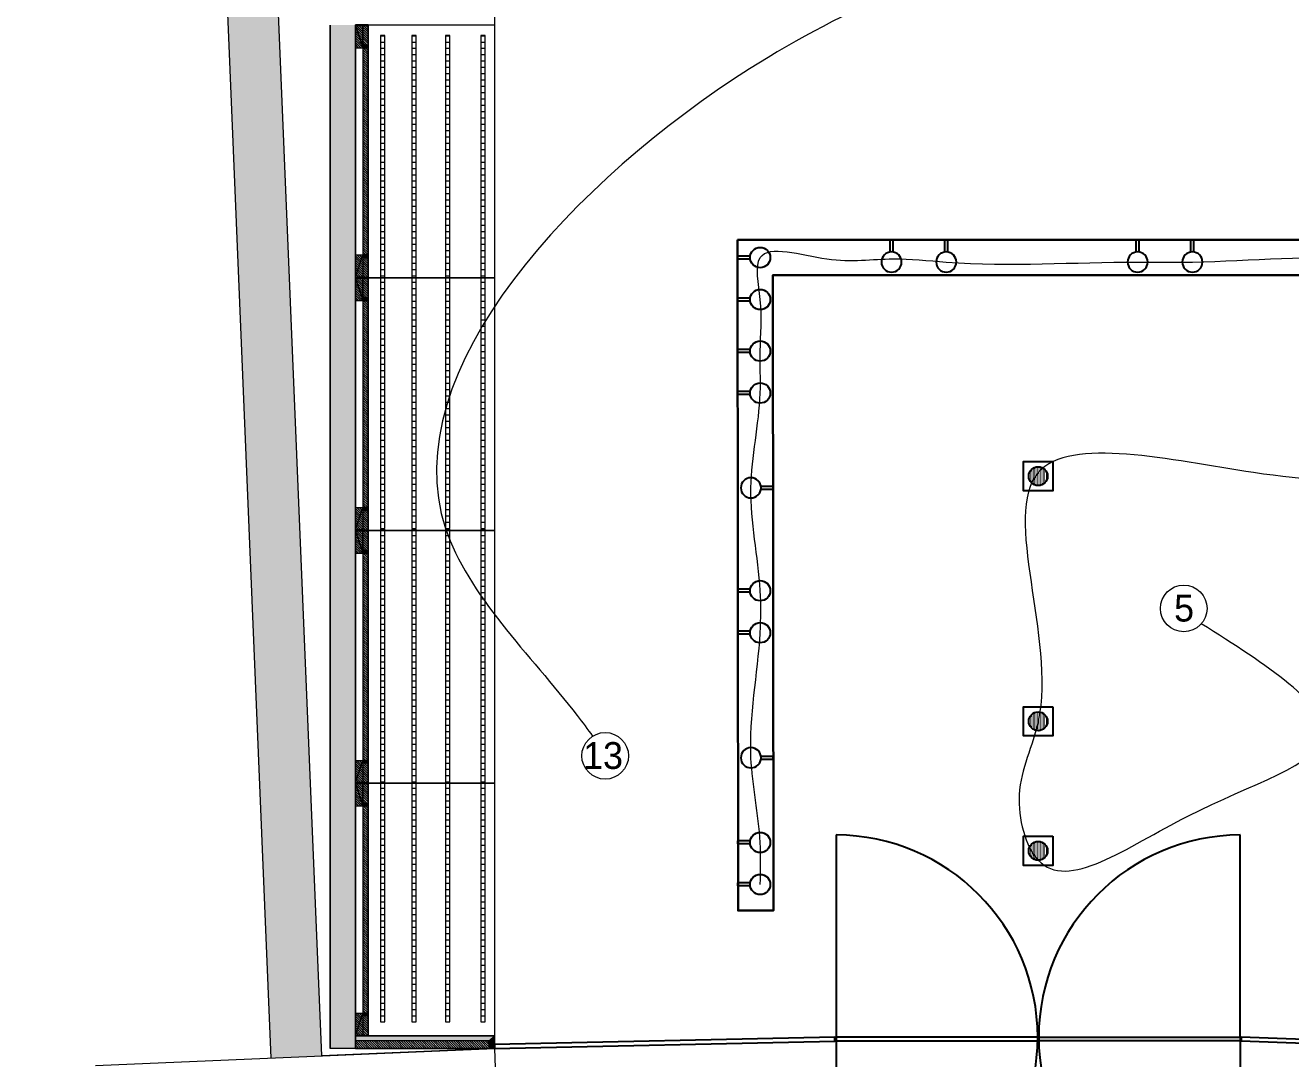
# Model space of a CAD drawing. Header units: millimetres. Extents: x 346472 to 732256, y -34068 to -15883.
# Drawn here: x 556788 to 561796, y -27892 to -23803 of the extents above; entities that cross this region are included whole.
import ezdxf

# ---------------------------------------------------------------- set-up
doc = ezdxf.new("R2010")
doc.units = ezdxf.units.MM
doc.header["$LTSCALE"] = 7
doc.linetypes.add('TRATTEGGIATA2', pattern=[9.525, 6.35, -3.175])
doc.layers.get('0').update_dxf_attribs({"lineweight": 0})
for name, color, linetype in [('1建筑平面', 7, 'Continuous'), ('LD_light', 253, 'Continuous'), ('mdf panels', 7, 'Continuous'), ('WALL', 7, 'Continuous'), ('walls', 7, 'Continuous')]:
    doc.layers.add(name, color=color, linetype=linetype)
for name, color, linetype, lineweight in [('black lacquared metal', 1, 'Continuous', 9), ('EA7 furniture', 7, 'Continuous', 5), ('LIGHTING LAY OUT', 1, 'Continuous', 18), ('materials', 1, 'Continuous', 40), ('QUOTE', 251, 'Continuous', 5), ('连线', 3, 'Continuous', 0)]:
    doc.layers.add(name, color=color, linetype=linetype, lineweight=lineweight)
doc.styles.get("Standard").update_dxf_attribs({"font": 'STKaiti.ttf'})

# ---------------------------------------------------------------- blocks, each defined once
blk = doc.blocks.new('VIVO-M_F')
at = {"layer": 'LD_light', "color": 1}
for p, q in [((10141.08, -318.12), (10141.08, -312.06)), ((10141.08, -312.06), (10142.58, -312.06)), ((10142.58, -318.12), (10142.58, -312.06))]:
    blk.add_line(p, q, dxfattribs=at)
blk.add_circle((10141.83, -323.06), 5, dxfattribs=at)
blk = doc.blocks.new('Single Rec_1')
at = {"layer": 'LD_light'}
h = blk.add_hatch(dxfattribs=at)
h.set_pattern_fill('DOTS', color=1, scale=10, style=0)
h.set_pattern_definition([(0, (-51.6286, 0), (0.3125, 0.625), [0, -0.625])])
h.paths.add_polyline_path([(10111.94, -501.53, 1), (10103.73, -501.53, 1)])
at = {"layer": 'LD_light', "color": 1}
blk.add_lwpolyline([(10101.49, -495.18), (10114.19, -495.18), (10114.19, -507.88), (10101.49, -507.88)], close=True, dxfattribs=at)
blk.add_circle((10107.84, -501.53), 4.11, dxfattribs=at)

msp = doc.modelspace()

# ---------------------------------------------------------------- hatches: boundary and pattern name
at = {"lineweight": 5, "ltscale": 100}
h = msp.add_hatch(color=0, dxfattribs=at)
h.dxf.hatch_style = 1
h.paths.add_polyline_path([(558094.8, -23891.8), (558094.8, -23803.8), (558124.8, -23891.8)], flags=17)
h.paths.add_polyline_path([(558094.8, -23803.8), (558124.8, -23803.8), (558124.8, -23891.8)])
h.paths.add_polyline_path([(558124.8, -23881.8), (558124.8, -23803.8), (558144.8, -23803.8), (558144.8, -23881.8)])
h.paths.add_polyline_path([(558124.8, -24799.8), (558124.8, -23891.8), (558144.8, -23891.8), (558144.8, -24799.8)])
h.paths.add_polyline_path([(558094.8, -24799.8), (558094.8, -24711.8), (558124.8, -24711.8)], flags=17)
h.paths.add_polyline_path([(558094.8, -24799.8), (558124.8, -24711.8), (558124.8, -24799.8)])
h = msp.add_hatch(color=0, dxfattribs=at)
h.dxf.hatch_style = 1
h.paths.add_polyline_path([(558094.8, -24891.8), (558094.8, -24803.8), (558124.8, -24891.8)], flags=17)
h.paths.add_polyline_path([(558094.8, -24803.8), (558124.8, -24803.8), (558124.8, -24891.8)])
h.paths.add_polyline_path([(558124.8, -24881.8), (558124.8, -24803.8), (558144.8, -24803.8), (558144.8, -24881.8)])
h.paths.add_polyline_path([(558124.8, -25799.8), (558124.8, -24891.8), (558144.8, -24891.8), (558144.8, -25799.8)])
h.paths.add_polyline_path([(558094.8, -25799.8), (558094.8, -25711.8), (558124.8, -25711.8)], flags=17)
h.paths.add_polyline_path([(558094.8, -25799.8), (558124.8, -25711.8), (558124.8, -25799.8)])
h = msp.add_hatch(color=0, dxfattribs=at)
h.dxf.hatch_style = 1
h.paths.add_polyline_path([(558094.8, -25891.8), (558094.8, -25803.8), (558124.8, -25891.8)], flags=17)
h.paths.add_polyline_path([(558094.8, -25803.8), (558124.8, -25803.8), (558124.8, -25891.8)])
h.paths.add_polyline_path([(558124.8, -25881.8), (558124.8, -25803.8), (558144.8, -25803.8), (558144.8, -25881.8)])
h.paths.add_polyline_path([(558124.8, -26799.8), (558124.8, -25891.8), (558144.8, -25891.8), (558144.8, -26799.8)])
h.paths.add_polyline_path([(558094.8, -26799.8), (558094.8, -26711.8), (558124.8, -26711.8)], flags=17)
h.paths.add_polyline_path([(558094.8, -26799.8), (558124.8, -26711.8), (558124.8, -26799.8)])
h = msp.add_hatch(color=0, dxfattribs=at)
h.dxf.hatch_style = 1
h.paths.add_polyline_path([(558094.8, -26891.8), (558094.8, -26803.8), (558124.8, -26891.8)], flags=17)
h.paths.add_polyline_path([(558094.8, -26803.8), (558124.8, -26803.8), (558124.8, -26891.8)])
h.paths.add_polyline_path([(558124.8, -26881.8), (558124.8, -26803.8), (558144.8, -26803.8), (558144.8, -26881.8)])
h.paths.add_polyline_path([(558124.8, -27799.8), (558124.8, -26891.8), (558144.8, -26891.8), (558144.8, -27799.8)])
h.paths.add_polyline_path([(558094.8, -27799.8), (558094.8, -27711.8), (558124.8, -27711.8)], flags=17)
h.paths.add_polyline_path([(558094.8, -27799.8), (558124.8, -27711.8), (558124.8, -27799.8)])
at = {"layer": 'LIGHTING LAY OUT'}
h = msp.add_hatch(dxfattribs=at)
h.set_pattern_fill('ACAD_ISO08W100', color=1, scale=5)
h.set_pattern_definition([(360, (550169.367, 167630.806), (1e-14, 25), [120, -15, 30, -15])])
h.paths.add_polyline_path([(558194.4, -23843.3), (558194.4, -25793.9), (558211.9, -25793.9), (558211.9, -23843.3)])
h = msp.add_hatch(dxfattribs=at)
h.set_pattern_fill('ACAD_ISO08W100', color=1, scale=5)
h.set_pattern_definition([(360, (550293.14, 167630.806), (1e-14, 25), [120, -15, 30, -15])])
h.paths.add_polyline_path([(558318.2, -23843.3), (558318.2, -25793.9), (558335.7, -25793.9), (558335.7, -23843.3)])
h = msp.add_hatch(dxfattribs=at)
h.set_pattern_fill('ACAD_ISO08W100', color=1, scale=5)
h.set_pattern_definition([(360, (550426.557, 167630.806), (1e-14, 25), [120, -15, 30, -15])])
h.paths.add_polyline_path([(558451.6, -23843.3), (558451.6, -25793.9), (558469.1, -25793.9), (558469.1, -23843.3)])
h = msp.add_hatch(dxfattribs=at)
h.set_pattern_fill('ACAD_ISO08W100', color=1, scale=5)
h.set_pattern_definition([(360, (550566.13, 167630.806), (1e-14, 25), [120, -15, 30, -15])])
h.paths.add_polyline_path([(558591.2, -23843.3), (558591.2, -25793.9), (558608.7, -25793.9), (558608.7, -23843.3)])
h = msp.add_hatch(dxfattribs=at)
h.set_pattern_fill('ACAD_ISO08W100', color=1, scale=5)
h.set_pattern_definition([(360, (550169.366, 165677.802), (1e-14, 25), [120, -15, 30, -15])])
h.paths.add_polyline_path([(558194.4, -25796.3), (558194.4, -27746.9), (558211.9, -27746.9), (558211.9, -25796.3)])
h = msp.add_hatch(dxfattribs=at)
h.set_pattern_fill('ACAD_ISO08W100', color=1, scale=5)
h.set_pattern_definition([(360, (550293.138, 165677.802), (1e-14, 25), [120, -15, 30, -15])])
h.paths.add_polyline_path([(558318.2, -25796.3), (558318.2, -27746.9), (558335.7, -27746.9), (558335.7, -25796.3)])
h = msp.add_hatch(dxfattribs=at)
h.set_pattern_fill('ACAD_ISO08W100', color=1, scale=5)
h.set_pattern_definition([(360, (550426.555, 165677.802), (1e-14, 25), [120, -15, 30, -15])])
h.paths.add_polyline_path([(558451.6, -25796.3), (558451.6, -27746.9), (558469.1, -27746.9), (558469.1, -25796.3)])
h = msp.add_hatch(dxfattribs=at)
h.set_pattern_fill('ACAD_ISO08W100', color=1, scale=5)
h.set_pattern_definition([(360, (550566.129, 165677.802), (1e-14, 25), [120, -15, 30, -15])])
h.paths.add_polyline_path([(558591.2, -25796.3), (558591.2, -27746.9), (558608.7, -27746.9), (558608.7, -25796.3)])
at = {"layer": 'mdf panels', "lineweight": 5}
h = msp.add_hatch(dxfattribs=at)
h.set_pattern_fill('ANSI31', color=0, scale=2, angle=90)
h.set_pattern_definition([(135, (572829.5636, -113662.315), (-4.49012806, -4.49012806), [])])
h.paths.add_polyline_path([(558124.8, -24721.8), (558124.8, -24799.8), (558144.8, -24799.8), (558144.8, -24721.8)])
h.paths.add_polyline_path([(558094.8, -24711.8), (558094.8, -24799.8), (558124.8, -24711.8)], flags=17)
h.paths.add_polyline_path([(558094.8, -24799.8), (558124.8, -24799.8), (558124.8, -24721.8), (558124.8, -24711.8)], flags=17)
h.paths.add_polyline_path([(558094.8, -23803.8), (558094.8, -23891.8), (558124.8, -23803.8)], flags=17)
h.paths.add_polyline_path([(558094.8, -23891.8), (558124.8, -23891.8), (558124.8, -23803.8)], flags=17)
h.paths.add_polyline_path([(558144.8, -23891.8), (558124.8, -23891.8), (558124.8, -24711.8), (558144.8, -24711.8)])
h.paths.add_polyline_path([(558124.8, -23881.8), (558144.8, -23881.8), (558144.8, -23803.8), (558124.8, -23803.8)])
h = msp.add_hatch(dxfattribs=at)
h.set_pattern_fill('ANSI31', color=0, scale=2, angle=90)
h.set_pattern_definition([(135, (572829.5636, -114662.315), (-4.49012806, -4.49012806), [])])
h.paths.add_polyline_path([(558124.8, -25721.8), (558124.8, -25799.8), (558144.8, -25799.8), (558144.8, -25721.8)])
h.paths.add_polyline_path([(558094.8, -25711.8), (558094.8, -25799.8), (558124.8, -25711.8)], flags=17)
h.paths.add_polyline_path([(558094.8, -25799.8), (558124.8, -25799.8), (558124.8, -25721.8), (558124.8, -25711.8)], flags=17)
h.paths.add_polyline_path([(558094.8, -24803.8), (558094.8, -24891.8), (558124.8, -24803.8)], flags=17)
h.paths.add_polyline_path([(558094.8, -24891.8), (558124.8, -24891.8), (558124.8, -24803.8)], flags=17)
h.paths.add_polyline_path([(558144.8, -24891.8), (558124.8, -24891.8), (558124.8, -25711.8), (558144.8, -25711.8)])
h.paths.add_polyline_path([(558124.8, -24881.8), (558144.8, -24881.8), (558144.8, -24803.8), (558124.8, -24803.8)])
h = msp.add_hatch(dxfattribs=at)
h.set_pattern_fill('ANSI31', color=0, scale=2, angle=90)
h.set_pattern_definition([(135, (572829.5636, -115662.315), (-4.49012806, -4.49012806), [])])
h.paths.add_polyline_path([(558124.8, -26721.8), (558124.8, -26799.8), (558144.8, -26799.8), (558144.8, -26721.8)])
h.paths.add_polyline_path([(558094.8, -26711.8), (558094.8, -26799.8), (558124.8, -26711.8)], flags=17)
h.paths.add_polyline_path([(558094.8, -26799.8), (558124.8, -26799.8), (558124.8, -26721.8), (558124.8, -26711.8)], flags=17)
h.paths.add_polyline_path([(558094.8, -25803.8), (558094.8, -25891.8), (558124.8, -25803.8)], flags=17)
h.paths.add_polyline_path([(558094.8, -25891.8), (558124.8, -25891.8), (558124.8, -25803.8)], flags=17)
h.paths.add_polyline_path([(558144.8, -25891.8), (558124.8, -25891.8), (558124.8, -26711.8), (558144.8, -26711.8)])
h.paths.add_polyline_path([(558124.8, -25881.8), (558144.8, -25881.8), (558144.8, -25803.8), (558124.8, -25803.8)])
h = msp.add_hatch(dxfattribs=at)
h.set_pattern_fill('ANSI31', color=0, scale=2, angle=90)
h.set_pattern_definition([(135, (572829.5636, -116662.315), (-4.49012806, -4.49012806), [])])
h.paths.add_polyline_path([(558124.8, -27721.8), (558124.8, -27799.8), (558144.8, -27799.8), (558144.8, -27721.8)])
h.paths.add_polyline_path([(558094.8, -27711.8), (558094.8, -27799.8), (558124.8, -27711.8)], flags=17)
h.paths.add_polyline_path([(558094.8, -27799.8), (558124.8, -27799.8), (558124.8, -27721.8), (558124.8, -27711.8)], flags=17)
h.paths.add_polyline_path([(558094.8, -26803.8), (558094.8, -26891.8), (558124.8, -26803.8)], flags=17)
h.paths.add_polyline_path([(558094.8, -26891.8), (558124.8, -26891.8), (558124.8, -26803.8)], flags=17)
h.paths.add_polyline_path([(558144.8, -26891.8), (558124.8, -26891.8), (558124.8, -27711.8), (558144.8, -27711.8)])
h.paths.add_polyline_path([(558124.8, -26881.8), (558144.8, -26881.8), (558144.8, -26803.8), (558124.8, -26803.8)])
at = {"layer": 'WALL', "lineweight": 5}
h = msp.add_hatch(color=0, dxfattribs=at)
h.dxf.hatch_style = 1
h.paths.add_polyline_path([(558624.8, -27821.8), (558644.8, -27801.8), (558094.8, -27801.8), (558094.8, -27821.8)])
h = msp.add_hatch(color=0, dxfattribs=at)
h.dxf.hatch_style = 1
h.paths.add_polyline_path([(558644.8, -27851.8), (558644.8, -27801.8), (558624.8, -27821.8), (558624.8, -27851.8)])
at = {"layer": 'walls', "lineweight": 5}
h = msp.add_hatch(color=0, dxfattribs=at)
h.dxf.hatch_style = 1
h.paths.add_polyline_path([(557066, -18524.4), (556788.5, -18626.5), (557469.9, -20895.5), (557760.7, -27889.8), (557960.5, -27881.2), (557669.7, -20887.2), (562797.1, -22142.1), (562797.1, -21936.2), (557717.3, -20693)])
h.paths.add_polyline_path([(562797.1, -21936.2), (562797.1, -22142.1), (569689.9, -23829.2), (569552.9, -24389), (569534.2, -24465.4), (569631.4, -24489.1), (569728.5, -24512.9), (569931.7, -23682.4)])
h.paths.add_polyline_path([(569484.8, -25508.5), (569521.7, -25358), (569327.4, -25310.4), (569243, -25655.3), (571632.5, -26240.1), (571101.1, -28411.3), (571308.6, -28411.3), (571878.6, -26099.6)])
h.paths.add_polyline_path([(571308.6, -28411.3), (571101.1, -28411.3), (571060.6, -28576.7), (571255.7, -28625.8)])
h.paths.add_polyline_path([(571061.3, -28576.9), (571039, -28665), (571015.5, -28761.2), (571014.4, -28765.5), (572417.9, -29114.1), (572468.4, -28931)])
h = msp.add_hatch(color=0, dxfattribs=at)
h.dxf.hatch_style = 1
h.paths.add_polyline_path([(558094.8, -23802.3), (557994.8, -23802.3), (557994.8, -27851.8), (558094.8, -27851.8)])

# ---------------------------------------------------------------- linework, layer by layer
at = {"color": 0, "linetype": 'Continuous', "lineweight": 5}
for p, q in [((558094.8, -27801.8), (558644.8, -27801.8)), ((558094.8, -27851.8), (558094.8, -27801.8)), ((558644.8, -27801.8), (558644.8, -27851.8)), ((558644.8, -27851.8), (558094.8, -27851.8))]:
    msp.add_line(p, q, dxfattribs=at)
at = {"layer": '1建筑平面', "color": 0, "lineweight": 5, "extrusion": (0.001481, 7.72385e-05, 0.999999)}
for p, q in [((557066.3, -27919.5, 2.3), (558644.8, -27851.8)), ((558644.8, -27851.8), (558673.1, -28511.2, 0))]:
    msp.add_line(p, q, dxfattribs=at)
at = {"layer": 'black lacquared metal', "color": 0, "lineweight": 5}
for points in [[(558094.8, -24801.8), (558094.8, -23801.8), (558644.8, -23801.8), (558644.8, -24801.8)], [(558094.8, -23801.8), (558094.8, -23803.8), (558144.8, -23803.8), (558144.8, -23801.8)], [(558094.8, -24801.8), (558094.8, -24799.8), (558144.8, -24799.8), (558144.8, -24801.8)], [(558094.8, -25801.8), (558094.8, -24801.8), (558644.8, -24801.8), (558644.8, -25801.8)], [(558094.8, -24801.8), (558094.8, -24803.8), (558144.8, -24803.8), (558144.8, -24801.8)], [(558094.8, -25801.8), (558094.8, -25799.8), (558144.8, -25799.8), (558144.8, -25801.8)], [(558094.8, -26801.8), (558094.8, -25801.8), (558644.8, -25801.8), (558644.8, -26801.8)], [(558094.8, -25801.8), (558094.8, -25803.8), (558144.8, -25803.8), (558144.8, -25801.8)], [(558094.8, -26801.8), (558094.8, -26799.8), (558144.8, -26799.8), (558144.8, -26801.8)], [(558094.8, -27801.8), (558094.8, -26801.8), (558644.8, -26801.8), (558644.8, -27801.8)], [(558094.8, -26801.8), (558094.8, -26803.8), (558144.8, -26803.8), (558144.8, -26801.8)], [(558094.8, -27801.8), (558094.8, -27799.8), (558144.8, -27799.8), (558144.8, -27801.8)]]:
    msp.add_lwpolyline(points, close=True, dxfattribs=at)
at = {"layer": 'black lacquared metal', "color": 0, "linetype": 'TRATTEGGIATA2', "lineweight": 5}
for points in [[(558094.8, -24801.8), (558094.8, -23801.8), (558144.8, -23801.8), (558144.8, -24801.8)], [(558094.8, -24801.8), (558094.8, -23801.8), (558144.8, -23801.8), (558144.8, -24801.8)], [(558094.8, -25801.8), (558094.8, -24801.8), (558144.8, -24801.8), (558144.8, -25801.8)], [(558094.8, -25801.8), (558094.8, -24801.8), (558144.8, -24801.8), (558144.8, -25801.8)], [(558094.8, -26801.8), (558094.8, -25801.8), (558144.8, -25801.8), (558144.8, -26801.8)], [(558094.8, -26801.8), (558094.8, -25801.8), (558144.8, -25801.8), (558144.8, -26801.8)], [(558094.8, -27801.8), (558094.8, -26801.8), (558144.8, -26801.8), (558144.8, -27801.8)], [(558094.8, -27801.8), (558094.8, -26801.8), (558144.8, -26801.8), (558144.8, -27801.8)]]:
    msp.add_lwpolyline(points, close=True, dxfattribs=at)
at = {"layer": 'EA7 furniture', "color": 0, "lineweight": 5}
for p, q in [((558644.8, -27801.8), (558094.8, -27801.8)), ((558094.8, -27801.8), (558094.8, -27851.8)), ((558644.8, -27801.8), (558094.8, -27801.8)), ((558094.8, -27801.8), (558094.8, -27851.8)), ((558644.8, -27801.8), (558094.8, -27801.8)), ((558094.8, -27801.8), (558094.8, -27851.8)), ((558644.8, -27851.8), (558644.8, -27801.8)), ((558644.8, -27851.8), (558644.8, -27801.8)), ((558644.8, -27851.8), (558644.8, -27801.8)), ((558094.8, -27851.8), (558644.8, -27851.8)), ((558094.8, -27851.8), (558644.8, -27851.8))]:
    msp.add_line(p, q, dxfattribs=at)
at = {"layer": 'EA7 furniture', "color": 0, "linetype": 'Continuous', "lineweight": 5}
for p, q in [((558117.8, -27851.8), (558094.8, -27828.8)), ((558108.8, -27851.8), (558094.8, -27837.8)), ((558126.8, -27851.8), (558096.8, -27821.8)), ((558135.8, -27851.8), (558105.8, -27821.8)), ((558144.8, -27851.8), (558114.8, -27821.8)), ((558153.7, -27851.8), (558123.7, -27821.8)), ((558162.7, -27851.8), (558132.7, -27821.8)), ((558171.7, -27851.8), (558141.7, -27821.8)), ((558180.7, -27851.8), (558150.7, -27821.8)), ((558189.7, -27851.8), (558159.7, -27821.8)), ((558198.6, -27851.8), (558168.6, -27821.8)), ((558207.6, -27851.8), (558177.6, -27821.8)), ((558216.6, -27851.8), (558186.6, -27821.8)), ((558225.6, -27851.8), (558195.6, -27821.8)), ((558234.6, -27851.8), (558204.6, -27821.8)), ((558243.5, -27851.8), (558213.5, -27821.8)), ((558252.5, -27851.8), (558222.5, -27821.8)), ((558261.5, -27851.8), (558231.5, -27821.8)), ((558270.5, -27851.8), (558240.5, -27821.8)), ((558279.5, -27851.8), (558249.5, -27821.8)), ((558288.4, -27851.8), (558258.4, -27821.8)), ((558297.4, -27851.8), (558267.4, -27821.8)), ((558306.4, -27851.8), (558276.4, -27821.8)), ((558315.4, -27851.8), (558285.4, -27821.8)), ((558324.4, -27851.8), (558294.4, -27821.8)), ((558333.3, -27851.8), (558303.3, -27821.8)), ((558342.3, -27851.8), (558312.3, -27821.8)), ((558351.3, -27851.8), (558321.3, -27821.8)), ((558360.3, -27851.8), (558330.3, -27821.8)), ((558369.3, -27851.8), (558339.3, -27821.8)), ((558378.2, -27851.8), (558348.2, -27821.8)), ((558387.2, -27851.8), (558357.2, -27821.8)), ((558396.2, -27851.8), (558366.2, -27821.8)), ((558405.2, -27851.8), (558375.2, -27821.8)), ((558414.2, -27851.8), (558384.2, -27821.8)), ((558423.1, -27851.8), (558393.1, -27821.8)), ((558432.1, -27851.8), (558402.1, -27821.8)), ((558441.1, -27851.8), (558411.1, -27821.8)), ((558450.1, -27851.8), (558420.1, -27821.8)), ((558459.1, -27851.8), (558429.1, -27821.8)), ((558468, -27851.8), (558438, -27821.8)), ((558477, -27851.8), (558447, -27821.8)), ((558486, -27851.8), (558456, -27821.8)), ((558495, -27851.8), (558465, -27821.8)), ((558504, -27851.8), (558474, -27821.8)), ((558512.9, -27851.8), (558482.9, -27821.8)), ((558521.9, -27851.8), (558491.9, -27821.8)), ((558530.9, -27851.8), (558500.9, -27821.8)), ((558539.9, -27851.8), (558509.9, -27821.8)), ((558548.9, -27851.8), (558518.9, -27821.8)), ((558557.8, -27851.8), (558527.8, -27821.8)), ((558566.8, -27851.8), (558536.8, -27821.8)), ((558575.8, -27851.8), (558545.8, -27821.8)), ((558584.8, -27851.8), (558554.8, -27821.8)), ((558593.8, -27851.8), (558563.8, -27821.8)), ((558602.8, -27851.8), (558572.8, -27821.8)), ((558611.7, -27851.8), (558581.7, -27821.8)), ((558620.7, -27851.8), (558590.7, -27821.8)), ((558624.8, -27847), (558599.7, -27821.8)), ((558624.8, -27838), (558608.7, -27821.8)), ((558624.8, -27829), (558617.7, -27821.8)), ((558099.9, -27851.8), (558094.8, -27846.8))]:
    msp.add_line(p, q, dxfattribs=at)
at = {"layer": 'LIGHTING LAY OUT'}
for points in [[(558194.4, -23843.3), (558194.4, -25793.9), (558211.9, -25793.9), (558211.9, -23843.3)], [(558318.2, -23843.3), (558318.2, -25793.9), (558335.7, -25793.9), (558335.7, -23843.3)], [(558451.6, -23843.3), (558451.6, -25793.9), (558469.1, -25793.9), (558469.1, -23843.3)], [(558591.2, -23843.3), (558591.2, -25793.9), (558608.7, -25793.9), (558608.7, -23843.3)], [(558194.4, -25796.3), (558194.4, -27746.9), (558211.9, -27746.9), (558211.9, -25796.3)], [(558318.2, -25796.3), (558318.2, -27746.9), (558335.7, -27746.9), (558335.7, -25796.3)], [(558451.6, -25796.3), (558451.6, -27746.9), (558469.1, -27746.9), (558469.1, -25796.3)], [(558591.2, -25796.3), (558591.2, -27746.9), (558608.7, -27746.9), (558608.7, -25796.3)]]:
    msp.add_lwpolyline(points, close=True, dxfattribs=at)
at = {"layer": 'LIGHTING LAY OUT', "lineweight": 30, "elevation": -0.2}
msp.add_lwpolyline([(559607.1, -24651.8), (565987.1, -24651.8), (565989.2, -27331.2), (565849.2, -27331.2), (565847.1, -24791.8), (559747.1, -24791.8), (559749.1, -27306), (559609.1, -27306), (559607.1, -24651.8)], dxfattribs=at)
at = {"layer": 'materials', "color": 0, "lineweight": 5}
msp.add_line((558644.8, -27851.8), (558644.8, -27801.8), dxfattribs=at)
at = {"layer": 'mdf panels', "color": 0, "lineweight": 5}
for p, q in [((558094.8, -23803.8), (558144.8, -23803.8)), ((558094.8, -23803.8), (558124.8, -23891.8)), ((558094.8, -24799.8), (558124.8, -24711.8)), ((558094.8, -24799.8), (558144.8, -24799.8)), ((558094.8, -24801.8), (558144.8, -24801.8)), ((558094.8, -24801.8), (558144.8, -24801.8)), ((558094.8, -24801.8), (558144.8, -24801.8)), ((558094.8, -24801.8), (558144.8, -24801.8)), ((558094.8, -24803.8), (558144.8, -24803.8)), ((558094.8, -24803.8), (558124.8, -24891.8)), ((558094.8, -25799.8), (558124.8, -25711.8)), ((558094.8, -25799.8), (558144.8, -25799.8)), ((558094.8, -25801.8), (558144.8, -25801.8)), ((558094.8, -25801.8), (558144.8, -25801.8)), ((558094.8, -25801.8), (558144.8, -25801.8)), ((558094.8, -25801.8), (558144.8, -25801.8)), ((558094.8, -25803.8), (558144.8, -25803.8)), ((558094.8, -25803.8), (558124.8, -25891.8)), ((558094.8, -26799.8), (558124.8, -26711.8)), ((558094.8, -26799.8), (558144.8, -26799.8)), ((558094.8, -26801.8), (558144.8, -26801.8)), ((558094.8, -26801.8), (558144.8, -26801.8)), ((558094.8, -26801.8), (558144.8, -26801.8)), ((558094.8, -26801.8), (558144.8, -26801.8)), ((558094.8, -26803.8), (558144.8, -26803.8)), ((558094.8, -26803.8), (558124.8, -26891.8)), ((558094.8, -27799.8), (558124.8, -27711.8)), ((558094.8, -27799.8), (558144.8, -27799.8)), ((558094.8, -27801.8), (558144.8, -27801.8)), ((558094.8, -27801.8), (558144.8, -27801.8))]:
    msp.add_line(p, q, dxfattribs=at)
for points in [[(558094.8, -24801.8), (558094.8, -23801.8), (558144.8, -23801.8), (558144.8, -24801.8)], [(558094.8, -23803.8), (558094.8, -23891.8), (558124.8, -23891.8), (558124.8, -23803.8)], [(558144.8, -24799.8), (558144.8, -23803.8), (558124.8, -23803.8), (558124.8, -24799.8)], [(558144.8, -23881.8), (558144.8, -23891.8), (558124.8, -23891.8), (558124.8, -23881.8)], [(558094.8, -24799.8), (558094.8, -24711.8), (558124.8, -24711.8), (558124.8, -24799.8)], [(558144.8, -24721.8), (558144.8, -24711.8), (558124.8, -24711.8), (558124.8, -24721.8)], [(558094.8, -25801.8), (558094.8, -24801.8), (558144.8, -24801.8), (558144.8, -25801.8)], [(558094.8, -24803.8), (558094.8, -24891.8), (558124.8, -24891.8), (558124.8, -24803.8)], [(558144.8, -25799.8), (558144.8, -24803.8), (558124.8, -24803.8), (558124.8, -25799.8)], [(558144.8, -24881.8), (558144.8, -24891.8), (558124.8, -24891.8), (558124.8, -24881.8)], [(558094.8, -25799.8), (558094.8, -25711.8), (558124.8, -25711.8), (558124.8, -25799.8)], [(558144.8, -25721.8), (558144.8, -25711.8), (558124.8, -25711.8), (558124.8, -25721.8)], [(558094.8, -26801.8), (558094.8, -25801.8), (558144.8, -25801.8), (558144.8, -26801.8)], [(558094.8, -25803.8), (558094.8, -25891.8), (558124.8, -25891.8), (558124.8, -25803.8)], [(558144.8, -26799.8), (558144.8, -25803.8), (558124.8, -25803.8), (558124.8, -26799.8)], [(558144.8, -25881.8), (558144.8, -25891.8), (558124.8, -25891.8), (558124.8, -25881.8)], [(558094.8, -26799.8), (558094.8, -26711.8), (558124.8, -26711.8), (558124.8, -26799.8)], [(558144.8, -26721.8), (558144.8, -26711.8), (558124.8, -26711.8), (558124.8, -26721.8)], [(558094.8, -27801.8), (558094.8, -26801.8), (558144.8, -26801.8), (558144.8, -27801.8)], [(558094.8, -26803.8), (558094.8, -26891.8), (558124.8, -26891.8), (558124.8, -26803.8)], [(558144.8, -27799.8), (558144.8, -26803.8), (558124.8, -26803.8), (558124.8, -27799.8)], [(558144.8, -26881.8), (558144.8, -26891.8), (558124.8, -26891.8), (558124.8, -26881.8)], [(558094.8, -27799.8), (558094.8, -27711.8), (558124.8, -27711.8), (558124.8, -27799.8)], [(558144.8, -27721.8), (558144.8, -27711.8), (558124.8, -27711.8), (558124.8, -27721.8)]]:
    msp.add_lwpolyline(points, close=True, dxfattribs=at)
for points in [[(558144.8, -23881.8), (558124.8, -23881.8), (558124.8, -23891.8), (558144.8, -23891.8)], [(558124.8, -23881.8), (558124.8, -23891.8), (558144.8, -23891.8), (558144.8, -23889.8), (558126.8, -23889.8), (558126.8, -23883.8), (558144.8, -23883.8), (558144.8, -23881.8), (558124.8, -23881.8)], [(558144.8, -23883.8), (558126.8, -23883.8), (558126.8, -23889.8), (558144.8, -23889.8)], [(558144.8, -24721.8), (558124.8, -24721.8), (558124.8, -24711.8), (558144.8, -24711.8)], [(558124.8, -24721.8), (558124.8, -24711.8), (558144.8, -24711.8), (558144.8, -24713.8), (558126.8, -24713.8), (558126.8, -24719.8), (558144.8, -24719.8), (558144.8, -24721.8), (558124.8, -24721.8)], [(558144.8, -24719.8), (558144.8, -24721.8), (558124.8, -24721.8), (558124.8, -24711.8), (558144.8, -24711.8), (558144.8, -24713.8)], [(558144.8, -24711.8), (558124.8, -24711.8), (558124.8, -24721.8), (558144.8, -24721.8)], [(558124.8, -24711.8), (558124.8, -24721.8), (558144.8, -24721.8), (558144.8, -24719.8), (558126.8, -24719.8), (558126.8, -24713.8), (558144.8, -24713.8), (558144.8, -24711.8), (558124.8, -24711.8)], [(558144.8, -24719.8), (558126.8, -24719.8), (558126.8, -24713.8), (558144.8, -24713.8)], [(558144.8, -24713.8), (558126.8, -24713.8), (558126.8, -24719.8), (558144.8, -24719.8)], [(558144.8, -24881.8), (558124.8, -24881.8), (558124.8, -24891.8), (558144.8, -24891.8)], [(558124.8, -24881.8), (558124.8, -24891.8), (558144.8, -24891.8), (558144.8, -24889.8), (558126.8, -24889.8), (558126.8, -24883.8), (558144.8, -24883.8), (558144.8, -24881.8), (558124.8, -24881.8)], [(558144.8, -24883.8), (558126.8, -24883.8), (558126.8, -24889.8), (558144.8, -24889.8)], [(558144.8, -25721.8), (558124.8, -25721.8), (558124.8, -25711.8), (558144.8, -25711.8)], [(558124.8, -25721.8), (558124.8, -25711.8), (558144.8, -25711.8), (558144.8, -25713.8), (558126.8, -25713.8), (558126.8, -25719.8), (558144.8, -25719.8), (558144.8, -25721.8), (558124.8, -25721.8)], [(558144.8, -25719.8), (558144.8, -25721.8), (558124.8, -25721.8), (558124.8, -25711.8), (558144.8, -25711.8), (558144.8, -25713.8)], [(558144.8, -25711.8), (558124.8, -25711.8), (558124.8, -25721.8), (558144.8, -25721.8)], [(558124.8, -25711.8), (558124.8, -25721.8), (558144.8, -25721.8), (558144.8, -25719.8), (558126.8, -25719.8), (558126.8, -25713.8), (558144.8, -25713.8), (558144.8, -25711.8), (558124.8, -25711.8)], [(558144.8, -25719.8), (558126.8, -25719.8), (558126.8, -25713.8), (558144.8, -25713.8)], [(558144.8, -25713.8), (558126.8, -25713.8), (558126.8, -25719.8), (558144.8, -25719.8)], [(558144.8, -25881.8), (558124.8, -25881.8), (558124.8, -25891.8), (558144.8, -25891.8)], [(558124.8, -25881.8), (558124.8, -25891.8), (558144.8, -25891.8), (558144.8, -25889.8), (558126.8, -25889.8), (558126.8, -25883.8), (558144.8, -25883.8), (558144.8, -25881.8), (558124.8, -25881.8)], [(558144.8, -25883.8), (558126.8, -25883.8), (558126.8, -25889.8), (558144.8, -25889.8)], [(558144.8, -26721.8), (558124.8, -26721.8), (558124.8, -26711.8), (558144.8, -26711.8)], [(558124.8, -26721.8), (558124.8, -26711.8), (558144.8, -26711.8), (558144.8, -26713.8), (558126.8, -26713.8), (558126.8, -26719.8), (558144.8, -26719.8), (558144.8, -26721.8), (558124.8, -26721.8)], [(558144.8, -26719.8), (558144.8, -26721.8), (558124.8, -26721.8), (558124.8, -26711.8), (558144.8, -26711.8), (558144.8, -26713.8)], [(558144.8, -26711.8), (558124.8, -26711.8), (558124.8, -26721.8), (558144.8, -26721.8)], [(558124.8, -26711.8), (558124.8, -26721.8), (558144.8, -26721.8), (558144.8, -26719.8), (558126.8, -26719.8), (558126.8, -26713.8), (558144.8, -26713.8), (558144.8, -26711.8), (558124.8, -26711.8)], [(558144.8, -26719.8), (558126.8, -26719.8), (558126.8, -26713.8), (558144.8, -26713.8)], [(558144.8, -26713.8), (558126.8, -26713.8), (558126.8, -26719.8), (558144.8, -26719.8)], [(558144.8, -26881.8), (558124.8, -26881.8), (558124.8, -26891.8), (558144.8, -26891.8)], [(558124.8, -26881.8), (558124.8, -26891.8), (558144.8, -26891.8), (558144.8, -26889.8), (558126.8, -26889.8), (558126.8, -26883.8), (558144.8, -26883.8), (558144.8, -26881.8), (558124.8, -26881.8)], [(558144.8, -26883.8), (558126.8, -26883.8), (558126.8, -26889.8), (558144.8, -26889.8)], [(558144.8, -27721.8), (558124.8, -27721.8), (558124.8, -27711.8), (558144.8, -27711.8)], [(558124.8, -27721.8), (558124.8, -27711.8), (558144.8, -27711.8), (558144.8, -27713.8), (558126.8, -27713.8), (558126.8, -27719.8), (558144.8, -27719.8), (558144.8, -27721.8), (558124.8, -27721.8)], [(558144.8, -27719.8), (558144.8, -27721.8), (558124.8, -27721.8), (558124.8, -27711.8), (558144.8, -27711.8), (558144.8, -27713.8)], [(558144.8, -27711.8), (558124.8, -27711.8), (558124.8, -27721.8), (558144.8, -27721.8)], [(558124.8, -27711.8), (558124.8, -27721.8), (558144.8, -27721.8), (558144.8, -27719.8), (558126.8, -27719.8), (558126.8, -27713.8), (558144.8, -27713.8), (558144.8, -27711.8), (558124.8, -27711.8)], [(558144.8, -27719.8), (558126.8, -27719.8), (558126.8, -27713.8), (558144.8, -27713.8)], [(558144.8, -27713.8), (558126.8, -27713.8), (558126.8, -27719.8), (558144.8, -27719.8)]]:
    msp.add_lwpolyline(points, dxfattribs=at)
at = {"layer": 'QUOTE', "color": 2, "lineweight": 5}
for points, knots in [([(560797.1, -23445.9), (560422.1, -23586.1), (559397.7, -23968.8), (557939.7, -25480.8), (558814.5, -26320.2), (559013.9, -26588.8), (559033.9, -26615.9)], [0, 0, 0, 0, 1259.195908, 3439.579121, 4345.555945, 4446.93395, 4446.93395, 4446.93395, 4446.93395]), ([(559697, -27202.7, -0.2), (559698.5, -27147.3, -0.2), (559703.1, -26979.3, -0.2), (559628.8, -26649.2, -0.2), (559699.3, -26316.7, -0.2), (559701, -25959.5, -0.2), (559630, -25643.1, -0.2), (559705.5, -25330.5, -0.2), (559692.7, -25076.6, -0.2), (559709.8, -24913.7, -0.2), (559651, -24642.6, -0.3), (559984.8, -24755.5, 0.2), (560200.6, -24716.7, -0.3), (560620, -24763.4, -0.1), (561009.6, -24735.1, -0.2), (561572.7, -24745.3, -0.2), (561945.1, -24696.6, -0.5), (562425.3, -24801.4, 0.2), (562608.7, -24550.6, 0), (562769, -24454.4, 0), (562796.6, -24437.9, 0)], [0, 0, 0, 0, 166.104858, 503.371739, 999.376504, 1165.481362, 1574.421987, 1951.191052, 2117.29591, 2321.212329, 2487.317188, 2750.434169, 3013.11944, 3224.069276, 3981.550976, 4198.120563, 4908.087771, 5121.966711, 5588.806121, 5686.006635, 5686.006635, 5686.006635, 5686.006635]), ([(563667.1, -26557.3), (563841.5, -26683.9), (564150.3, -26908.2), (564988.4, -27251.2), (564653.2, -26372.6), (565123, -25399.2), (563826.6, -25647.2), (563237.9, -25540.2), (562429.5, -25617.1), (561828.3, -25647.4), (560464.7, -25317.1), (560932.9, -26377.6), (560684.8, -26819.3), (560813.3, -27307), (561375.2, -26881.9), (562187.4, -26646.7), (561698, -26333), (561442.8, -26171)], [0, 0, 0, 0, 730.39821, 1293.660223, 1779.135316, 2786.309757, 3534.602855, 4671.446471, 4844.538459, 5934.731817, 6787.132293, 7771.435654, 8071.309852, 8341.180588, 8961.051723, 9583.121039, 10242.8558, 10242.8558, 10242.8558, 10242.8558])]:
    msp.add_open_spline(points, degree=3, knots=knots, dxfattribs=at)
at = {"layer": 'WALL', "color": 0, "lineweight": 5}
for p, q in [((557469.9, -20895.5), (557760.6, -27889.5)), ((557669.7, -20887.2), (557960.5, -27881.2)), ((558624.8, -27821.8), (558094.8, -27821.8)), ((558144.8, -27801.8), (558644.8, -27801.8)), ((558644.8, -27801.8), (558144.8, -27801.8)), ((558624.8, -27821.8), (558644.8, -27801.8)), ((558624.8, -27851.8), (558624.8, -27821.8)), ((558644.8, -27851.8), (558644.8, -27801.8)), ((558644.8, -27851.8), (557960.5, -27881.2, 1)), ((557960.5, -27881.2), (557960.5, -27881.2))]:
    msp.add_line(p, q, dxfattribs=at)
at = {"layer": 'walls', "color": 0, "lineweight": 5}
for p, q in [((558644.8, -23195.9, -1), (558644.8, -27851.8, -1)), ((557994.8, -23802.3, 1), (557994.8, -27851.8, -1)), ((557994.8, -27851.8, 1), (557994.8, -23802.3, 1)), ((558094.9, -23802.2, 1), (558094.8, -27851.8, -1)), ((558094.8, -23802.3, 1), (558094.8, -27851.8, 1)), ((558094.8, -27851.8, 1), (557994.8, -27851.8, 1))]:
    msp.add_line(p, q, dxfattribs=at)
at = {"layer": 'walls'}
for p, q in [((559997.1, -27007), (559997.1, -28607)), ((561597.1, -27807), (561597.1, -27007)), ((561597.1, -27822), (561597.1, -28607))]:
    msp.add_line(p, q, dxfattribs=at)
for points in [[(558644.8, -27836.6), (558644.8, -27851.6), (559992.2, -27822.7), (559992.2, -27807.7)], [(559997.1, -27807), (559997.1, -27822), (560795.1, -27822), (560795.1, -27807)], [(561597.1, -27807), (561597.1, -27822), (560799.1, -27822), (560799.1, -27807)], [(561601.1, -27807), (561601.1, -27822), (563994.4, -27909.9), (563994.4, -27894.9)]]:
    msp.add_lwpolyline(points, close=True, dxfattribs=at)
for centre, start, end in [((559995.1, -27807), 270.1409, 89.8591), ((561599.1, -27807), 90.1409, 269.8591)]:
    msp.add_arc(centre, 800, start, end, dxfattribs=at)
at = {"layer": '连线', "color": 2}
for centre in [(561373.1, -26110.5), (559083.4, -26693.8)]:
    msp.add_circle(centre, 92.3, dxfattribs=at)

# ---------------------------------------------------------------- block references
at = {"layer": 'LIGHTING LAY OUT'}
for name, p, xscale, yscale, zscale, rotation in [('VIVO-M_F', (557112.4, -105856.8, -0.2), 8, 8, 8, 89.99992534373229), ('VIVO-M_F', (641351.4, -22155.2, -0.2), -8, 8, 8, 7.465626764791011e-05), ('VIVO-M_F', (641568, -22155.2, -0.2), -8, 8, 8, 7.465626764791011e-05), ('VIVO-M_F', (642325.4, -22155.2, -0.2), -8, 8, 8, 7.465626764791011e-05), ('VIVO-M_F', (642542, -22155.2, -0.2), -8, 8, 8, 7.465626764791011e-05), ('VIVO-M_F', (557112.4, -106022.9, -0.2), 8, 8, 8, 89.99992534373229), ('VIVO-M_F', (557112.4, -106226.8, -0.2), 8, 8, 8, 89.99992534373229), ('VIVO-M_F', (557112.4, -106392.9, -0.2), 8, 8, 8, 89.99992534373229), ('Single Rec_1', (565338.5, 65940.4), 9.055118110259047, 9.055118110259047, 9.055118110259047, 270), ('VIVO-M_F', (562448.1, -106761.2, -0.2), -8, 7.999999999999999, 8, 270.1435220144693), ('VIVO-M_F', (557112.4, -107175.2, -0.2), 8, 8, 8, 89.99992534373229), ('VIVO-M_F', (557112.4, -107341.3, -0.2), 8, 8, 8, 89.99992534373229), ('Single Rec_1', (565338.5, 64970.4), 9.055118110259047, 9.055118110259047, 9.055118110259047, 270), ('VIVO-M_F', (562448.1, -107829.3, -0.2), -8, 7.999999999999999, 8, 270.1435220144693), ('VIVO-M_F', (557112.4, -108171.3, -0.2), 8, 8, 8, 89.99992534373229), ('Single Rec_1', (565338.5, 64457.9), 9.055118110259047, 9.055118110259047, 9.055118110259047, 270), ('VIVO-M_F', (557112.4, -108337.4, -0.2), 8, 8, 8, 89.99992534373229)]:
    msp.add_blockref(name, p, dxfattribs=dict(at, xscale=xscale, yscale=yscale, zscale=zscale, rotation=rotation))

# ---------------------------------------------------------------- texts
at = {"layer": '连线', "color": 2}
for s, height, p in [('5', 106.2, (561335, -26162.4)), ('13', 106.19, (558996, -26745.7))]:
    msp.add_text(s, height=height, dxfattribs=at).set_placement(p)

doc.saveas('drawing.dxf')
